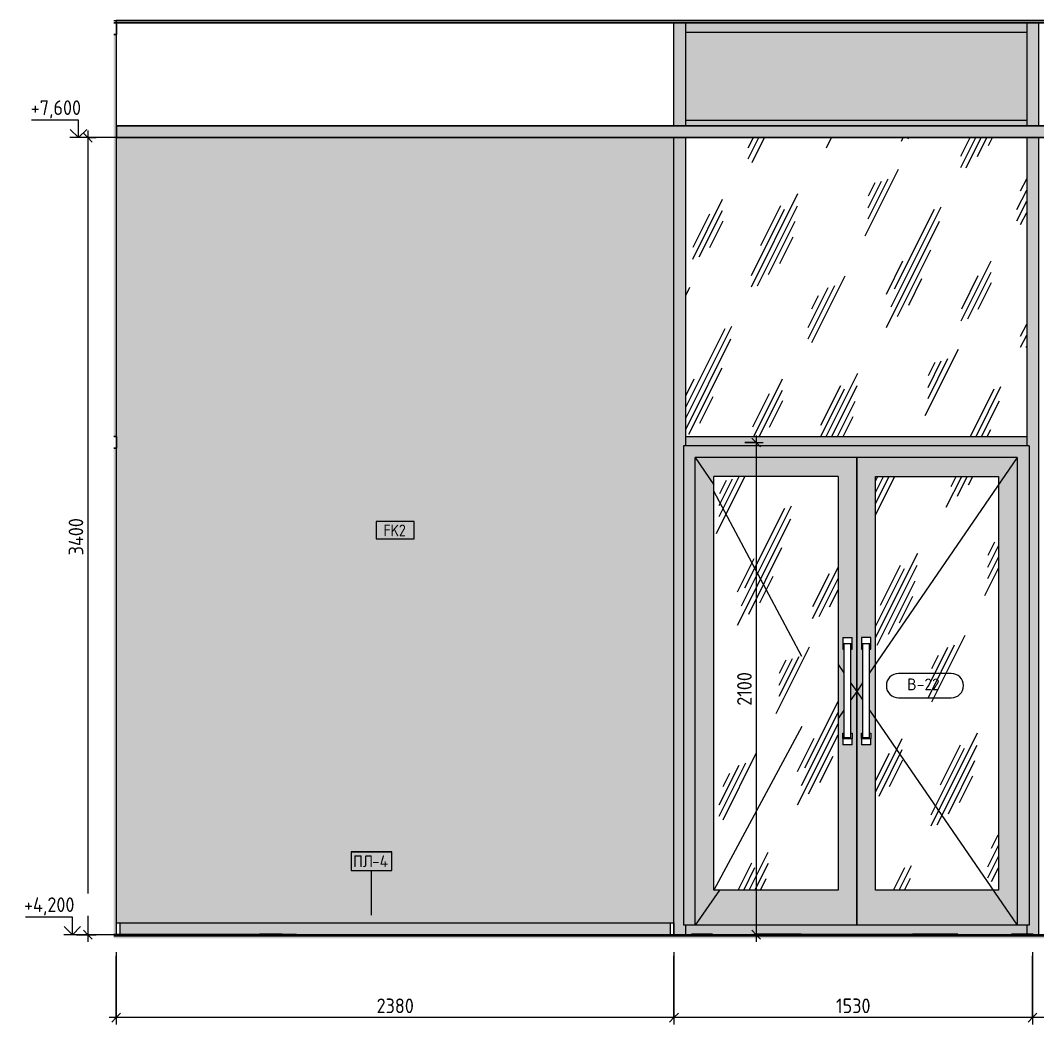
# Model space of a CAD drawing. Header units: millimetres. Extents: x 95863 to 181387, y -1987 to 13800.
# Drawn here: x 124630 to 128971, y 3816 to 8100 of the extents above; entities that cross this region are included whole.
import ezdxf

# ---------------------------------------------------------------- set-up
doc = ezdxf.new("R2010")
doc.units = ezdxf.units.MM
for name, color, linetype, lineweight in [('A-ANNO-DIMS', 7, 'Continuous', 9), ('A-ANNO-DIMS-25', 7, 'Continuous', 9), ('A-DETL', 7, 'Continuous', 9), ('A-DOOR', 7, 'Continuous', 9), ('A-DOOR-IDEN', 7, 'Continuous', 9), ('A-FLOR', 7, 'Continuous', 9), ('A-GENM', 7, 'Continuous', 9), ('A-GENM-IDEN', 7, 'Continuous', 9), ('A-GLAZ-CURT', 7, 'Continuous', 9), ('A-GLAZ-CWMG', 7, 'Continuous', 9), ('A-GLAZ-CWMG-2', 7, 'Continuous', 30), ('A-WALL-IDEN', 7, 'Continuous', 9), ('A-WALL-PATT', 7, 'Continuous', 9), ('G-ANNO-DIMS', 7, 'Continuous', 9), ('G-ANNO-DIMS-1', 7, 'Continuous', 20), ('I-WALL', 7, 'Continuous', 9)]:
    doc.layers.add(name, color=color, linetype=linetype, lineweight=lineweight)
for name, color, linetype, lineweight, true_color in [('A-CLNG-1', 7, 'Continuous', 9, 0x787878), ('A-CLNG-FNSH-1', 7, 'Continuous', 30, 0x3c3c3c), ('A-DOOR-GLAZ', 7, 'Continuous', 9, 0x8080ff), ('A-FLOR-1', 7, 'Continuous', 9, 0x787878), ('A-FLOR-FNSH-1', 7, 'Continuous', 30, 0x3c3c3c), ('A-WALL-4', 7, 'Continuous', 30, 0x3c3c3c), ('I-WALL-1', 7, 'Continuous', 9, 0x787878)]:
    doc.layers.add(name, color=color, linetype=linetype, lineweight=lineweight, true_color=true_color)
doc.styles.add('GOST Common', font='GOST_Common.ttf', dxfattribs={"height": 50})
doc.styles.add('GOST Common_1', font='GOST_Common.ttf', dxfattribs={"width": 0.9, "height": 50})
doc.styles.add('ISOCPEUR_1', font='isocpeur.ttf', dxfattribs={"width": 0.9, "height": 62.5})
doc.dimstyles.new('ISO-2_5_0_9К_БОЛЬШОЙ_1', dxfattribs={"dimscale": 304.8, "dimtxt": 62.248823, "dimasz": 0.123031, "dimexe": 0.098425, "dimexo": 0.246063, "dimgap": 0, "dimtad": 1, "dimdec": 0, "dimrnd": 10, "dimzin": 0, "dimdsep": 46, "dimtxsty": 'ISOCPEUR_1', "dimblk1": 'OBLIQUE', "dimblk2": 'OBLIQUE', "dimsah": 1, "dimcen": 0.09, "dimdle": 0.098425, "dimazin": 0, "dimtfac": 1, "dimtdec": 4, "dimtix": 1, "dimtmove": 0, "dimatfit": 3, "dimfxl": 1, "dimtvp": 1, "dimtolj": 1, "dimtzin": 0, "dimarcsym": 2})
pattern_1 = [(63.435, (63.5, 31.75), (-255.5833, 766.7475), [317.5, -190.5, 317.5, -190.5, -403.903]), (63.435, (63.5, 31.75), (-255.5833, 766.7475), [-1016, 127, -276.903]), (63.435, (47.6, 47.6), (-255.5833, 766.7475), [254, -317.5, 190.5, -190.5, -467.403]), (63.435, (47.6, 47.6), (-255.5833, 766.7475), [-952.5, 222.25, -245.153]), (63.435, (47.6, 95.25), (-255.5833, 766.7475), [190.5, -381, 127, -190.5, -530.903]), (63.435, (47.6, 95.25), (-255.5833, 766.7475), [-889, 285.75, -245.153]), (63.435, (95.25, 47.6), (-255.5833, 766.7475), [190.5, -381, 158.75, -6404.653]), (63.435, (142.9, 95.25), (-255.5833, 766.7475), [95.25, -476.25, 63.5, -6499.903]), (63.435, (63.5, 174.6), (-255.5833, 766.7475), [63.5, -476.25, 63.5, -254, -562.653]), (63.435, (63.5, 174.6), (-255.5833, 766.7475), [-857.25, 158.75, -403.903]), (63.435, (349.25, 127), (-255.5833, 766.7475), [317.5, -476.25, 381, -251.503]), (63.435, (349.25, 79.4), (-255.5833, 766.7475), [444.5, -317.5, 476.25, -188.003]), (63.435, (381, 95.25), (-255.5833, 766.7475), [508, -254, 381, -276.903]), (63.435, (428.6, 142.9), (-255.5833, 766.7475), [317.5, -444.5, 254, -403.903]), (63.435, (381, 238.1), (-255.5833, 766.7475), [158.75, -635, 190.5, -435.653]), (63.435, (476.25, 190.5), (-255.5833, 766.7475), [127, -635, 127, -530.903])]

# ---------------------------------------------------------------- blocks, each defined once
blk = doc.blocks.new('Плинтус - Плинтус светлый _сад_-32863575-Развертка 2_56-1')
at = {"layer": 'A-GENM'}
for p, q in [((98721, 4250), (98736, 4250)), ((98736, 4250), (98736, 4202))]:
    blk.add_line(p, q, dxfattribs=at)
blk = doc.blocks.new('Плинтус - Плинтус светлый _сад_-32863573-Развертка 2_56-1')
at = {"layer": 'A-GENM'}
blk.add_hatch(color=256, dxfattribs=at).paths.add_polyline_path([(101085, 4200), (101085, 4250), (98736, 4250), (98736, 4202), (99488.7, 4202), (99488.7, 4200), (101079.9, 4200)])
for p, q in [((98736, 4250), (101085, 4250)), ((101085, 4250), (101100, 4250)), ((101085, 4200), (101085, 4250)), ((101100, 4250), (101100, 4200))]:
    blk.add_line(p, q, dxfattribs=at)
blk = doc.blocks.new('Прямоугольный импост - Импост структурный с накладкой - 160мм Темный-32470440-Развертка 2_56-1')
at = {"layer": 'A-GLAZ-CWMG'}
blk.add_hatch(color=256, dxfattribs=at).paths.add_polyline_path([(98720, 6325), (98721, 6325), (98721, 8040), (98709.6, 8040), (98709.6, 6325)])
for p, q in [((98721, 7650), (98721, 8040)), ((98721, 6325), (98721, 7600))]:
    blk.add_line(p, q, dxfattribs=at)
blk = doc.blocks.new('Прямоугольный импост - Импост структурный с накладкой - 160мм Темный-32348142-Развертка 2_56-1')
at = {"layer": 'A-GLAZ-CWMG'}
blk.add_hatch(color=256, dxfattribs=at).paths.add_polyline_path([(98721, 4202), (98721, 6275), (98709.6, 6275), (98709.6, 4202), (98720, 4202)])
blk.add_line((98721, 4202), (98721, 6275), dxfattribs=at)
blk = doc.blocks.new('Прямоугольный импост - Импост структурный с накладкой - 160мм Темный-31920698-Развертка 2_56-1')
at = {"layer": 'A-GLAZ-CWMG-2'}
for p, q in [((98721, 6325), (98709.6, 6325)), ((98721, 6275), (98721, 6325)), ((98709.6, 6275), (98721, 6275))]:
    blk.add_line(p, q, dxfattribs=at)
blk = doc.blocks.new('Прямоугольный импост - Импост структурный с накладкой - 160мм Темный-31920696-Развертка 2_56-1')
at = {"layer": 'A-GLAZ-CWMG-2'}
for p, q in [((98721, 8090), (98709.6, 8090)), ((98721, 8040), (98721, 8090)), ((98709.6, 8040), (98721, 8040))]:
    blk.add_line(p, q, dxfattribs=at)
blk = doc.blocks.new('Прямоугольный импост - Импост структурный с накладкой - 160мм Темный-32426299-Развертка 2_56-1')
at = {"layer": 'A-GLAZ-CWMG'}
blk.add_hatch(color=256, dxfattribs=at).paths.add_polyline_path([(101100, 7650), (101150, 7650), (101150, 8090), (101100, 8090)])
blk.add_line((101150, 7650), (101150, 8090), dxfattribs=at)
blk = doc.blocks.new('Дверь_Витражная_остекление_ - ВВ-22-32429667-Развертка 2_56-1')
at = {"layer": 'A-DOOR'}
blk.add_hatch(color=256, dxfattribs=at).paths.add_polyline_path([(102565, 4240), (102615, 4240), (102615, 6285), (101140, 6285), (101140, 4240), (101190, 4240), (101190, 6235), (102565, 6235), (102565, 4390)])
h = blk.add_hatch(color=256, dxfattribs=at)
h.paths.add_polyline_path([(101190, 4240), (101880, 4240), (101880, 6235), (101190, 6235), (101190, 4674.4)])
h.paths.add_polyline_path([(101418.5, 4390), (101270, 4390), (101270, 6155), (101800, 6155), (101800, 4390)])
h.paths.add_polyline_path([(101820.7, 5010), (101820, 5010), (101820, 5060), (101825, 5060), (101825, 5417.5), (101820, 5417.5), (101820, 5467.5), (101860, 5467.5), (101860, 5417.5), (101855, 5417.5), (101855, 5060), (101860, 5060), (101860, 5010), (101822.7, 5010)])
h = blk.add_hatch(color=256, dxfattribs=at)
h.paths.add_polyline_path([(101880, 4240), (102565, 4240), (102565, 6235), (101880, 6235), (101880, 4674.4)])
h.paths.add_polyline_path([(102095.7, 4390), (101960, 4390), (101960, 6155), (102485, 6155), (102485, 4390)])
h.paths.add_polyline_path([(101914.8, 5010), (101900, 5010), (101900, 5060), (101905, 5060), (101905, 5417.5), (101900, 5417.5), (101900, 5467.5), (101940, 5467.5), (101940, 5417.5), (101935, 5417.5), (101935, 5060), (101940, 5060), (101940, 5010), (101920, 5010)])
h = blk.add_hatch(dxfattribs=at)
h.set_pattern_fill('FP_18', color=256, style=0, pattern_type=2)
h.set_pattern_definition(pattern_1)
h.paths.add_polyline_path([(101418.5, 4390), (101800, 4390), (101800, 6155), (101270, 6155), (101270, 4390)])
h = blk.add_hatch(dxfattribs=at)
h.set_pattern_fill('FP_18', color=256, style=0, pattern_type=2)
h.set_pattern_definition(pattern_1)
h.paths.add_polyline_path([(102485, 4390), (102485, 6155), (101960, 6155), (101960, 4390), (102095.7, 4390)])
for p, q in [((101140, 6285), (101140, 4240)), ((102615, 6285), (101140, 6285)), ((102615, 6285), (102615, 4240)), ((101190, 4240), (101190, 6235)), ((101880, 6235), (101190, 6235)), ((101190, 6235), (101270, 6119.3)), ((101880, 6235), (101880, 4240)), ((102565, 6235), (101880, 6235)), ((101880, 4240), (101880, 6235)), ((102565, 6235), (101935, 5317.6)), ((102565, 6235), (102565, 4240)), ((101960, 4390), (101960, 6155)), ((101960, 6155), (102485, 6155)), ((102485, 6155), (102485, 4390)), ((101820, 5467.5), (101820, 5440)), ((101820, 5467.5), (101860, 5467.5)), ((101860, 5440), (101820, 5440)), ((101820, 5440), (101820, 5417.5)), ((101825, 5440), (101825, 5040)), ((101855, 5040), (101855, 5440)), ((101860, 5440), (101860, 5467.5)), ((101860, 5417.5), (101860, 5440)), ((101900, 5467.5), (101900, 5440)), ((101940, 5467.5), (101900, 5467.5)), ((101940, 5440), (101900, 5440)), ((101900, 5440), (101900, 5417.5)), ((101905, 5440), (101905, 5040)), ((101935, 5040), (101935, 5440)), ((101940, 5440), (101940, 5467.5)), ((101940, 5417.5), (101940, 5440)), ((101820, 5417.5), (101825, 5417.5)), ((101855, 5417.5), (101860, 5417.5)), ((101900, 5417.5), (101905, 5417.5)), ((101935, 5417.5), (101940, 5417.5)), ((101800, 5353.2), (101825, 5317)), ((101855, 5273.6), (101880, 5237.5)), ((101905, 5273.9), (101880, 5237.5)), ((101880, 5237.5), (101855, 5201.4)), ((101880, 5237.5), (101905, 5201.1)), ((101825, 5158), (101800, 5121.8)), ((101935, 5157.4), (102565, 4240)), ((101820, 5037.5), (101820, 5060)), ((101820, 5060), (101825, 5060)), ((101820, 5037.5), (101820, 5010)), ((101820, 5037.5), (101860, 5037.5)), ((101855, 5040), (101825, 5040)), ((101855, 5060), (101860, 5060)), ((101860, 5060), (101860, 5037.5)), ((101860, 5010), (101860, 5037.5)), ((101900, 5037.5), (101900, 5060)), ((101900, 5060), (101905, 5060)), ((101900, 5037.5), (101900, 5010)), ((101900, 5037.5), (101940, 5037.5)), ((101935, 5040), (101905, 5040)), ((101935, 5060), (101940, 5060)), ((101940, 5060), (101940, 5037.5)), ((101940, 5010), (101940, 5037.5)), ((101860, 5010), (101820, 5010)), ((101940, 5010), (101900, 5010)), ((101293.8, 4390), (101190, 4240)), ((102485, 4390), (101960, 4390)), ((101190, 4240), (101140, 4240)), ((101880, 4240), (101190, 4240)), ((102565, 4240), (101880, 4240)), ((102615, 4240), (102565, 4240))]:
    blk.add_line(p, q, dxfattribs=at)
at = {"layer": 'A-DOOR-GLAZ'}
for p, q in [((101800, 6155), (101270, 6155)), ((101270, 4390), (101270, 6155)), ((101800, 6155), (101800, 4390)), ((101800, 4390), (101270, 4390))]:
    blk.add_line(p, q, dxfattribs=at)
blk = doc.blocks.new('Системная панель - Стекло - 40мм-32427246-Развертка 2_56-1')
at = {"layer": 'A-GLAZ-CURT'}
h = blk.add_hatch(dxfattribs=at)
h.set_pattern_fill('FP_18', color=256, style=0, pattern_type=2)
h.set_pattern_definition(pattern_1)
h.paths.add_polyline_path([(101418.5, 6325), (102605, 6325), (102605, 7600), (101150, 7600), (101150, 6325)])
blk = doc.blocks.new('Прямоугольный импост - Импост структурный с накладкой - 160мм Темный-30755595-Развертка 2_56-1')
at = {"layer": 'A-GLAZ-CWMG'}
blk.add_hatch(color=256, dxfattribs=at).paths.add_polyline_path([(101120, 4200), (101150, 4200), (101150, 4240), (101140, 4240), (101140, 6285), (101150, 6285), (101150, 6300), (101100, 6300), (101100, 4200)])
for p, q in [((101150, 6285), (101150, 6300)), ((101150, 4200), (101150, 4240))]:
    blk.add_line(p, q, dxfattribs=at)
blk = doc.blocks.new('Системная панель - Сэндвич - 40мм-32427129-Развертка 2_56-1')
at = {"layer": 'A-GLAZ-CURT'}
blk.add_hatch(color=256, dxfattribs=at).paths.add_polyline_path([(101150, 7675), (102605, 7675), (102605, 8050), (101150, 8050)])
blk = doc.blocks.new('Прямоугольный импост - Импост структурный с накладкой - 160мм Темный-32426408-Развертка 2_56-1')
at = {"layer": 'A-GLAZ-CWMG'}
blk.add_hatch(color=256, dxfattribs=at).paths.add_polyline_path([(101120, 6300), (101150, 6300), (101150, 7600), (101100, 7600), (101100, 6300)])
blk.add_line((101150, 6300), (101150, 7600), dxfattribs=at)
blk = doc.blocks.new('Прямоугольный импост - Импост структурный с накладкой - 160мм Темный-32427024-Развертка 2_56-1')
at = {"layer": 'A-GLAZ-CWMG'}
blk.add_hatch(color=256, dxfattribs=at).paths.add_polyline_path([(101418.5, 7650), (102605, 7650), (102605, 7675), (101150, 7675), (101150, 7650)])
for p, q in [((101150, 7650), (101150, 7675)), ((101150, 7675), (102605, 7675)), ((102605, 7675), (102605, 7650))]:
    blk.add_line(p, q, dxfattribs=at)
blk = doc.blocks.new('Прямоугольный импост - Импост структурный с накладкой - 160мм Темный-V3-Развертка 2_56-1')
at = {"layer": 'A-GLAZ-CWMG'}
blk.add_hatch(color=256, dxfattribs=at).paths.add_polyline_path([(101930, 6285), (102605, 6285), (102605, 6325), (101150, 6325), (101150, 6285), (101880, 6285)])
for p, q in [((101150, 6285), (101150, 6325)), ((101150, 6325), (102605, 6325)), ((102605, 6325), (102605, 6285))]:
    blk.add_line(p, q, dxfattribs=at)
blk = doc.blocks.new('Прямоугольный импост - Импост структурный с накладкой - 160мм Темный-32427025-Развертка 2_56-1')
at = {"layer": 'A-GLAZ-CWMG'}
blk.add_hatch(color=256, dxfattribs=at).paths.add_polyline_path([(101264.4, 4200), (101448.6, 4200), (101448.6, 4202), (102311.4, 4202), (102311.4, 4200), (102540.2, 4200), (102540.2, 4202), (102605, 4202), (102605, 4240), (101150, 4240), (101150, 4200), (101175, 4200), (101175, 4202), (101264.4, 4202)])
for p, q in [((101150, 4200), (101150, 4240)), ((102605, 4240), (102605, 4202))]:
    blk.add_line(p, q, dxfattribs=at)
blk = doc.blocks.new('Прямоугольный импост - Импост структурный с накладкой - 160мм Темный-32426293-Развертка 2_56-1')
at = {"layer": 'A-GLAZ-CWMG'}
blk.add_hatch(color=256, dxfattribs=at).paths.add_polyline_path([(102655, 7650), (102655, 8090), (102605, 8090), (102605, 7650), (102645, 7650)])
for p, q in [((102605, 8090), (102605, 7650)), ((102655, 8090), (102655, 7650))]:
    blk.add_line(p, q, dxfattribs=at)
blk = doc.blocks.new('Прямоугольный импост - Импост структурный с накладкой - 160мм Темный-32427244-Развертка 2_56-1')
at = {"layer": 'A-GLAZ-CWMG'}
blk.add_hatch(color=256, dxfattribs=at).paths.add_polyline_path([(102645, 4200), (102655, 4200), (102655, 6300), (102605, 6300), (102605, 6285), (102615, 6285), (102615, 4240), (102605, 4240), (102605, 4202), (102632.6, 4202), (102632.6, 4200)])
for p, q in [((102605, 6300), (102605, 6285)), ((102655, 6300), (102655, 4200)), ((102605, 4240), (102605, 4202))]:
    blk.add_line(p, q, dxfattribs=at)
blk = doc.blocks.new('Прямоугольный импост - Импост структурный с накладкой - 160мм Темный-32427026-Развертка 2_56-1')
at = {"layer": 'A-GLAZ-CWMG'}
blk.add_hatch(color=256, dxfattribs=at).paths.add_polyline_path([(101150, 8050), (102605, 8050), (102605, 8090), (101150, 8090), (101150, 8060)])
for p, q in [((101150, 8050), (101150, 8090)), ((102605, 8090), (102605, 8050)), ((101150, 8050), (102605, 8050))]:
    blk.add_line(p, q, dxfattribs=at)
blk = doc.blocks.new('Прямоугольный импост - Импост структурный с накладкой - 160мм Темный-32427245-Развертка 2_56-1')
at = {"layer": 'A-GLAZ-CWMG'}
blk.add_hatch(color=256, dxfattribs=at).paths.add_polyline_path([(104115, 6300), (104125, 6300), (104125, 7600), (104075, 7600), (104075, 6300), (104085, 6300)])
for p, q in [((104075, 7600), (104075, 6300)), ((104125, 7600), (104125, 6300))]:
    blk.add_line(p, q, dxfattribs=at)
blk = doc.blocks.new('Высотные отметки - Стрелка_Верх-17668718-Развертка 2_56-1')
at = {"layer": 'G-ANNO-DIMS'}
for p, q in [((98559, 7675), (98359, 7675)), ((98559, 7600), (98559, 7675)), ((98596.9, 7600), (98521.9, 7600))]:
    blk.add_line(p, q, dxfattribs=at)
at = {"layer": 'G-ANNO-DIMS-1'}
for q in [(98523.6, 7635.4), (98594.3, 7635.4)]:
    blk.add_line((98559, 7600), q, dxfattribs=at)
blk = doc.blocks.new('DIMBLOCK17-Развертка 2_56-1')
at = {"layer": 'A-ANNO-DIMS-25'}
for p, q in [((128948.9, 4125), (128948.9, 3816.2)), ((130418.9, 4125), (130418.9, 3816.2)), ((128948.9, 3846.2), (128948.9, 4110)), ((130418.9, 3846.2), (130418.9, 4110)), ((130418.9, 3846.2), (128948.9, 3846.2))]:
    blk.add_line(p, q, dxfattribs=at)
at = {"layer": 'A-ANNO-DIMS-25', "lineweight": 20}
for p, q in [((128948.9, 3846.2), (128967.6, 3864.9)), ((130418.9, 3846.2), (130437.6, 3864.9)), ((128948.9, 3846.2), (128930.1, 3827.4)), ((130418.9, 3846.2), (130400.1, 3827.4))]:
    blk.add_line(p, q, dxfattribs=at)
at = {"layer": 'A-ANNO-DIMS-25', "color": 0, "insert": (129607.3, 3927.8), "char_height": 62.5, "width": 183.873, "attachment_point": 1, "line_spacing_factor": 1.149209, "style": 'ISOCPEUR_1'}
blk.add_mtext('1470', dxfattribs=at)
blk = doc.blocks.new('_Oblique')
at = {"color": 0, "linetype": 'ByBlock', "lineweight": -2}
blk.add_line((-0.5, -0.5), (0.5, 0.5), dxfattribs=at)
blk = doc.blocks.new('DIMBLOCK18-Развертка 2_56-1')
at = {"layer": 'A-ANNO-DIMS-25'}
for p, q in [((127418.9, 4125), (127418.9, 3816.2)), ((128948.9, 4125), (128948.9, 3816.2)), ((127418.9, 3846.2), (127418.9, 4110)), ((128948.9, 3846.2), (128948.9, 4110)), ((128948.9, 3846.2), (127418.9, 3846.2))]:
    blk.add_line(p, q, dxfattribs=at)
at = {"layer": 'A-ANNO-DIMS-25', "lineweight": 20}
for p, q in [((127418.9, 3846.2), (127437.6, 3864.9)), ((128948.9, 3846.2), (128967.6, 3864.9)), ((127418.9, 3846.2), (127400.1, 3827.4)), ((128948.9, 3846.2), (128930.1, 3827.4))]:
    blk.add_line(p, q, dxfattribs=at)
at = {"layer": 'A-ANNO-DIMS-25', "color": 0, "insert": (128110.3, 3927.8), "char_height": 62.5, "width": 176.691, "attachment_point": 1, "line_spacing_factor": 1.149209, "style": 'ISOCPEUR_1'}
blk.add_mtext('1530', dxfattribs=at)
blk = doc.blocks.new('DIMBLOCK19-Развертка 2_56-1')
at = {"layer": 'A-ANNO-DIMS-25'}
for p, q in [((125038.9, 4125), (125038.9, 3816.2)), ((127418.9, 4125), (127418.9, 3816.2)), ((125038.9, 3846.2), (125038.9, 4110)), ((127418.9, 3846.2), (127418.9, 4110)), ((127418.9, 3846.2), (125008.9, 3846.2))]:
    blk.add_line(p, q, dxfattribs=at)
at = {"layer": 'A-ANNO-DIMS-25', "lineweight": 20}
for p, q in [((125038.9, 3846.2), (125057.6, 3864.9)), ((127418.9, 3846.2), (127437.6, 3864.9)), ((125038.9, 3846.2), (125020.1, 3827.4)), ((127418.9, 3846.2), (127400.1, 3827.4))]:
    blk.add_line(p, q, dxfattribs=at)
at = {"layer": 'A-ANNO-DIMS-25', "color": 0, "insert": (126149.9, 3927.8), "char_height": 62.5, "width": 189.619, "attachment_point": 1, "line_spacing_factor": 1.149209, "style": 'ISOCPEUR_1'}
blk.add_mtext('2380', dxfattribs=at)
blk = doc.blocks.new('Mark Reiling - Mark Reiling-26174330-Развертка 2_56-1')
at = {"layer": 'A-GENM-IDEN'}
for p, q in [((99722.4, 4553.1), (99722.4, 4474.2)), ((99722.4, 4553.1), (99895.9, 4553.1)), ((99895.9, 4553.1), (99722.4, 4553.1)), ((99722.4, 4553.1), (99722.4, 4474.2)), ((99895.9, 4474.2), (99895.9, 4553.1)), ((99895.9, 4474.2), (99895.9, 4553.1)), ((99722.4, 4474.2), (99895.9, 4474.2)), ((99722.4, 4474.2), (99895.9, 4474.2))]:
    blk.add_line(p, q, dxfattribs=at)
blk = doc.blocks.new('М_стена_0001 - Типоразмер_без рамки-25382661-Развертка 2_56-1')
at = {"layer": 'A-WALL-IDEN'}
for p, q in [((119553.9, 6750.5), (119390.6, 6750.5)), ((119390.6, 6750.5), (119390.6, 6675.5)), ((119553.9, 6675.5), (119553.9, 6750.5)), ((119390.6, 6675.5), (119553.9, 6675.5))]:
    blk.add_line(p, q, dxfattribs=at)
blk = doc.blocks.new('М_двери - Типоразмер_рамка-25223575-Развертка 2_56-1')
at = {"layer": 'A-DOOR-IDEN'}
for p, q in [((119818.6, 5284), (119593.8, 5284)), ((119593.8, 5180), (119818.6, 5180))]:
    blk.add_line(p, q, dxfattribs=at)
for centre, start, end in [((119593.8, 5232), 90, 270), ((119818.6, 5232), 270, 90)]:
    blk.add_arc(centre, 52, start, end, dxfattribs=at)
blk = doc.blocks.new('DIMBLOCK25-Развертка 2_56-1')
at = {"layer": 'A-ANNO-DIMS-25'}
for p, q in [((127721.5, 6300), (127799.9, 6300)), ((127769.9, 6300), (127721.5, 6300)), ((127769.9, 6330), (127769.9, 4170)), ((127721.5, 4200), (127799.9, 4200)), ((127769.9, 4200), (127721.5, 4200))]:
    blk.add_line(p, q, dxfattribs=at)
at = {"layer": 'A-ANNO-DIMS-25', "lineweight": 20}
for p, q in [((127769.9, 6300), (127751.2, 6318.7)), ((127769.9, 6300), (127788.7, 6281.2)), ((127769.9, 4200), (127751.2, 4218.7)), ((127769.9, 4200), (127788.7, 4181.2))]:
    blk.add_line(p, q, dxfattribs=at)
at = {"layer": 'A-ANNO-DIMS-25', "color": 0, "insert": (127688.3, 5176.4), "char_height": 62.5, "width": 176.691, "attachment_point": 1, "rotation": 90, "line_spacing_factor": 1.149209, "style": 'ISOCPEUR_1'}
blk.add_mtext('2100', dxfattribs=at)
blk = doc.blocks.new('DIMBLOCK35-Развертка 2_56-1')
at = {"layer": 'A-ANNO-DIMS-25'}
for p, q in [((124964.9, 7600), (124887.6, 7600)), ((124917.6, 7630), (124917.6, 4170)), ((124917.6, 7600), (124954, 7600)), ((124869.1, 4200), (124947.6, 4200)), ((124917.6, 4200), (124954, 4200))]:
    blk.add_line(p, q, dxfattribs=at)
at = {"layer": 'A-ANNO-DIMS-25', "lineweight": 20}
for p, q in [((124917.6, 7600), (124898.8, 7618.8)), ((124917.6, 7600), (124936.3, 7581.2)), ((124917.6, 4200), (124898.8, 4218.7)), ((124917.6, 4200), (124936.3, 4181.2))]:
    blk.add_line(p, q, dxfattribs=at)
at = {"layer": 'A-ANNO-DIMS-25', "color": 0, "insert": (124835.9, 5818), "char_height": 62.5, "width": 196.802, "attachment_point": 1, "rotation": 90, "line_spacing_factor": 1.149209, "style": 'ISOCPEUR_1'}
blk.add_mtext('3400', dxfattribs=at)

msp = doc.modelspace()

# ---------------------------------------------------------------- hatches: boundary and pattern name
at = {"layer": 'A-CLNG-1'}
for points in [[(146360.8259, 8090), (146678.8804, 8090), (146678.8804, 8100), (125038.8804, 8100), (125038.8804, 8090), (146022.2171, 8090)], [(141878.3804, 7600), (146677.8804, 7600), (146677.8804, 7650), (125039.8804, 7650), (125039.8804, 7600), (141281.6939, 7600)]]:
    msp.add_hatch(color=256, dxfattribs=at).paths.add_polyline_path(points)
at = {"layer": 'A-FLOR'}
for points in [[(125030.807, 4200), (125650.0166, 4200), (125650.0166, 4202), (125028.4713, 4202), (125028.4713, 4200)], [(125777.5075, 4200), (125807.551, 4200), (125807.551, 4202), (125747.5549, 4202), (125747.5549, 4200)], [(128022.2949, 4200), (128198.8804, 4200), (128198.8804, 4202), (127961.5244, 4202), (127961.5244, 4200)], [(128278.8804, 4200), (128436.2364, 4200), (128436.2364, 4202), (128198.8804, 4202), (128198.8804, 4200), (128272.7076, 4200)]]:
    msp.add_hatch(color=256, dxfattribs=at).paths.add_polyline_path(points)
at = {"layer": 'A-FLOR-1'}
msp.add_hatch(color=256, dxfattribs=at).paths.add_polyline_path([(131868.3804, 4184.9793), (146699.4347, 4184.9793), (146699.4347, 4195), (125028.4713, 4195), (125028.4713, 4184.9793), (131848.8804, 4184.9793)])
h = msp.add_hatch(color=256, dxfattribs=at)
h.paths.add_polyline_path([(127767.5049, 4200), (127961.5244, 4200), (127961.5244, 4202), (127767.5049, 4202)])
h.paths.add_polyline_path([(127493.9209, 4200), (127583.2609, 4200), (127583.2609, 4202), (127493.9209, 4202)])
h.paths.add_polyline_path([(128630.2559, 4200), (128630.2559, 4202), (128436.2364, 4202), (128436.2364, 4200)])
h.paths.add_polyline_path([(128859.1241, 4200), (128951.4907, 4200), (128951.4907, 4202), (128859.1241, 4202)])
h.paths.add_polyline_path([(125650.0166, 4200), (125747.5549, 4200), (125747.5549, 4202), (125650.0166, 4202)])
at = {"layer": 'A-WALL-PATT'}
msp.add_hatch(color=256, dxfattribs=at).paths.add_polyline_path([(127418.8804, 4250), (127418.8804, 7600), (125039.8804, 7600), (125039.8804, 4250), (127403.8804, 4250)])
at = {"layer": 'I-WALL-1'}
h = msp.add_hatch(dxfattribs=at)
h.set_pattern_fill('FP_17', color=256, style=0, pattern_type=2)
h.set_pattern_definition([(0, (26318.8804, 0), (30.48, 7.62), [2.515, -20.345, 2.515, -20.345, -121.92]), (0, (26318.8804, 0), (30.48, 7.62), [-45.72, 2.515, -43.205, 2.515, -20.345, -53.34]), (0, (26318.8804, 0), (30.48, 7.62), [-114.3, 2.515, -12.725, 2.515, -35.585]), (120, (26330.3104, 3.81), (-21.8391136, 22.5864543), [2.515, -20.345, 2.515, -20.345, -121.92]), (120, (26330.3104, 3.81), (-21.8391136, 22.5864543), [-45.72, 2.515, -43.205, 2.515, -20.345, -53.34]), (120, (26330.3104, 3.81), (-21.8391136, 22.5864543), [-114.3, 2.515, -12.725, 2.515, -35.585]), (240, (26334.1204, 19.05), (-8.6408864, -30.2064543), [2.515, -20.345, 2.515, -20.345, -121.92]), (240, (26334.1204, 19.05), (-8.6408864, -30.2064543), [-45.72, 2.515, -43.205, 2.515, -20.345, -53.34]), (240, (26334.1204, 19.05), (-8.6408864, -30.2064543), [-114.3, 2.515, -12.725, 2.515, -35.585])])
h.paths.add_polyline_path([(125028.4713, 8090), (125038.8804, 8090), (125038.8804, 8100), (125028.4713, 8100)])

# ---------------------------------------------------------------- linework, layer by layer
at = {"layer": 'A-CLNG-FNSH-1'}
for p, q in [((146678.8804, 8100), (125038.8804, 8100)), ((125038.8804, 8100), (125038.8804, 8090)), ((125038.8804, 8090), (146678.8804, 8090)), ((146677.8804, 7650), (125039.8804, 7650)), ((125039.8804, 7650), (125039.8804, 7600)), ((146677.8804, 7601), (125039.8804, 7601)), ((125039.8804, 7600), (146677.8804, 7600))]:
    msp.add_line(p, q, dxfattribs=at)
at = {"layer": 'A-DETL'}
for p, q in [((127963.8804, 5386.6589), (127588.8804, 6091.9313)), ((127963.8804, 5088.3411), (127588.8804, 4389.1589))]:
    msp.add_line(p, q, dxfattribs=at)
at = {"layer": 'A-FLOR'}
for p, q in [((125028.4713, 8100), (146698.8804, 8100)), ((125028.4713, 4202), (125650.0166, 4202)), ((125747.5549, 4202), (125807.763, 4202)), ((125808.706, 4200), (125808.706, 4202)), ((127961.5244, 4202), (128436.2364, 4202)), ((128198.8804, 4200), (128198.8804, 4202))]:
    msp.add_line(p, q, dxfattribs=at)
at = {"layer": 'A-FLOR-FNSH-1'}
for p, q in [((146677.8804, 4200), (125028.4713, 4200)), ((125028.4713, 4195), (146699.4347, 4195)), ((125747.5549, 4202), (125650.0166, 4202)), ((125650.0166, 4202), (125650.0166, 4200)), ((125747.5549, 4200), (125747.5549, 4202)), ((127583.2609, 4202), (127493.9209, 4202)), ((127493.9209, 4202), (127493.9209, 4200)), ((127583.2609, 4200), (127583.2609, 4202)), ((127961.5244, 4202), (127767.5049, 4202)), ((127767.5049, 4202), (127767.5049, 4200)), ((127961.5244, 4200), (127961.5244, 4202)), ((128630.2559, 4202), (128436.2364, 4202)), ((128436.2364, 4202), (128436.2364, 4200)), ((128630.2559, 4200), (128630.2559, 4202)), ((128951.4907, 4202), (128859.1241, 4202)), ((128859.1241, 4202), (128859.1241, 4200)), ((128951.4907, 4200), (128951.4907, 4202))]:
    msp.add_line(p, q, dxfattribs=at)
at = {"layer": 'A-GENM-IDEN'}
msp.add_line((126128.002, 4283.2306), (126128.002, 4473.1826), dxfattribs=at)
at = {"layer": 'A-WALL-4'}
for p, q in [((125028.4713, 8090), (125038.8804, 8090)), ((125038.8804, 8100), (125038.8804, 8100.3875))]:
    msp.add_line(p, q, dxfattribs=at)
at = {"layer": 'G-ANNO-DIMS'}
for p, q in [((125116.8218, 7600), (124877.8685, 7600)), ((125098.6857, 4200), (124851.9122, 4200))]:
    msp.add_line(p, q, dxfattribs=at)
at = {"layer": 'I-WALL'}
for p, q in [((127418.8804, 7650), (127418.8804, 8090)), ((127418.8804, 4200), (127418.8804, 7600))]:
    msp.add_line(p, q, dxfattribs=at)

# ---------------------------------------------------------------- block references
at = {"layer": 'A-DOOR'}
msp.add_blockref('Дверь_Витражная_остекление_ - ВВ-22-32429667-Развертка 2_56-1', (26318.8804, 0), dxfattribs=at)
at = {"layer": 'A-DOOR-IDEN'}
msp.add_blockref('М_двери - Типоразмер_рамка-25223575-Развертка 2_56-1', (8783.3763, 30.4592), dxfattribs=at)
at = {"layer": 'A-GENM'}
for name in ['Плинтус - Плинтус светлый _сад_-32863575-Развертка 2_56-1', 'Плинтус - Плинтус светлый _сад_-32863573-Развертка 2_56-1']:
    msp.add_blockref(name, (26318.8804, 0), dxfattribs=at)
at = {"layer": 'A-GENM-IDEN'}
msp.add_blockref('Mark Reiling - Mark Reiling-26174330-Развертка 2_56-1', (26318.8804, 0), dxfattribs=at)
at = {"layer": 'A-GLAZ-CURT'}
for name in ['Системная панель - Сэндвич - 40мм-32427129-Развертка 2_56-1', 'Системная панель - Стекло - 40мм-32427246-Развертка 2_56-1']:
    msp.add_blockref(name, (26318.8804, 0), dxfattribs=at)
at = {"layer": 'A-GLAZ-CWMG'}
for name, p in [('Прямоугольный импост - Импост структурный с накладкой - 160мм Темный-31920696-Развертка 2_56-1', (26318.8804, 0)), ('Прямоугольный импост - Импост структурный с накладкой - 160мм Темный-32426299-Развертка 2_56-1', (26318.8804, 0)), ('Прямоугольный импост - Импост структурный с накладкой - 160мм Темный-32427026-Развертка 2_56-1', (26318.8804, 0)), ('Прямоугольный импост - Импост структурный с накладкой - 160мм Темный-32426293-Развертка 2_56-1', (26318.8804, 0)), ('Прямоугольный импост - Импост структурный с накладкой - 160мм Темный-32470440-Развертка 2_56-1', (26318.8804, 0)), ('Прямоугольный импост - Импост структурный с накладкой - 160мм Темный-32427024-Развертка 2_56-1', (26318.8804, 0)), ('Прямоугольный импост - Импост структурный с накладкой - 160мм Темный-32426408-Развертка 2_56-1', (26318.8804, 0)), ('Прямоугольный импост - Импост структурный с накладкой - 160мм Темный-32427245-Развертка 2_56-1', (24848.8804, 0)), ('Прямоугольный импост - Импост структурный с накладкой - 160мм Темный-31920698-Развертка 2_56-1', (26318.8804, 0)), ('Прямоугольный импост - Импост структурный с накладкой - 160мм Темный-30755595-Развертка 2_56-1', (26318.8804, 0)), ('Прямоугольный импост - Импост структурный с накладкой - 160мм Темный-V3-Развертка 2_56-1', (26318.8804, 0)), ('Прямоугольный импост - Импост структурный с накладкой - 160мм Темный-32427244-Развертка 2_56-1', (26318.8804, 0)), ('Прямоугольный импост - Импост структурный с накладкой - 160мм Темный-32348142-Развертка 2_56-1', (26318.8804, 0)), ('Прямоугольный импост - Импост структурный с накладкой - 160мм Темный-32427025-Развертка 2_56-1', (26318.8804, 0))]:
    msp.add_blockref(name, p, dxfattribs=at)
at = {"layer": 'A-WALL-IDEN'}
msp.add_blockref('М_стена_0001 - Типоразмер_без рамки-25382661-Развертка 2_56-1', (6756.9517, -787.4239), dxfattribs=at)
at = {"layer": 'G-ANNO-DIMS'}
for p in [(26318.8804, 0), (26292.924, -3400)]:
    msp.add_blockref('Высотные отметки - Стрелка_Верх-17668718-Развертка 2_56-1', p, dxfattribs=at)

# ---------------------------------------------------------------- texts
at = {"layer": 'A-DOOR-IDEN', "char_height": 50, "attachment_point": 1, "style": 'GOST Common'}
for s, insert, width in [('\\fGOST Common|b0|i0|c204|p34|;В', (128413.7286, 5292.808), 50.105469), ('-22', (128455.0698, 5292.808), 132.278437)]:
    msp.add_mtext(s, dxfattribs=dict(at, insert=insert, width=width))
at = {"layer": 'A-GENM-IDEN', "char_height": 50, "attachment_point": 1, "style": 'GOST Common'}
for s, insert, width in [('ПЛ', (126049.4788, 4538.0758), 98.206719), ('-4', (126130.5075, 4538.0758), 94.198281)]:
    msp.add_mtext(s, dxfattribs=dict(at, insert=insert, width=width))
at = {"layer": 'A-WALL-IDEN', "insert": (126179.1455, 5949.5068), "char_height": 50, "width": 124.461984, "attachment_point": 1, "style": 'GOST Common_1'}
msp.add_mtext('FK2', dxfattribs=at)

# ---------------------------------------------------------------- dimensions: what is measured, and where the dimension line sits
at = {"layer": 'A-ANNO-DIMS'}
for base, p1, p2, override, picture, middle in [((124917.5637, 4200), (125039.8804, 7600), (124944.0802, 4200), {"dimpost": '<>', "dimfxl": 3401.349391}, 'DIMBLOCK35-Развертка 2_56-1', (124886.3137, 5900)), ((127769.9444, 4200), (127796.4609, 6300), (127796.4609, 4200), {"dimpost": '<>', "dimfxl": 2100}, 'DIMBLOCK25-Развертка 2_56-1', (127738.6944, 5250))]:
    dim = msp.add_linear_dim(base=base, p1=p1, p2=p2, angle=90, dimstyle='ISO-2_5_0_9К_БОЛЬШОЙ_1', override=override, dxfattribs=at)
    dim.commit()
    dim.dimension.update_dxf_attribs({"geometry": picture, "text_midpoint": middle})
for base, p1, p2, override, picture, middle in [((125038.8804, 3846.1797), (127418.8804, 4200), (125038.8804, 4200), {"dimpost": '<>', "dimfxl": 2380}, 'DIMBLOCK19-Развертка 2_56-1', (126228.8804, 3877.4297)), ((127418.8804, 3846.1797), (128948.8804, 4200), (127418.8804, 4200), {"dimpost": '<>', "dimfxl": 1530}, 'DIMBLOCK18-Развертка 2_56-1', (128183.8804, 3877.4297)), ((128948.8804, 3846.1797), (130418.8804, 4200), (128948.8804, 4200), {"dimpost": '<>', "dimfxl": 1470}, 'DIMBLOCK17-Развертка 2_56-1', (129683.8804, 3877.4297))]:
    dim = msp.add_linear_dim(base=base, p1=p1, p2=p2, dimstyle='ISO-2_5_0_9К_БОЛЬШОЙ_1', override=override, dxfattribs=at)
    dim.commit()
    dim.dimension.update_dxf_attribs({"geometry": picture, "text_midpoint": middle})

# ---------------------------------------------------------------- next in the draw order: texts
at = {"layer": 'G-ANNO-DIMS', "char_height": 62.5, "attachment_point": 1, "line_spacing_factor": 1.149209, "style": 'ISOCPEUR_1', "bg_fill": 3, "box_fill_scale": 1.25, "bg_fill_color": 256, "bg_fill_true_color": 13158600, "bg_fill_transparency": 0}
for s, insert, width in [('+7,600', (124674.2413, 7759.1535), 254.70544), ('+4,200', (124645.4839, 4359.1535), 261.427871)]:
    msp.add_mtext(s, dxfattribs=dict(at, insert=insert, width=width))

doc.saveas('drawing.dxf')
